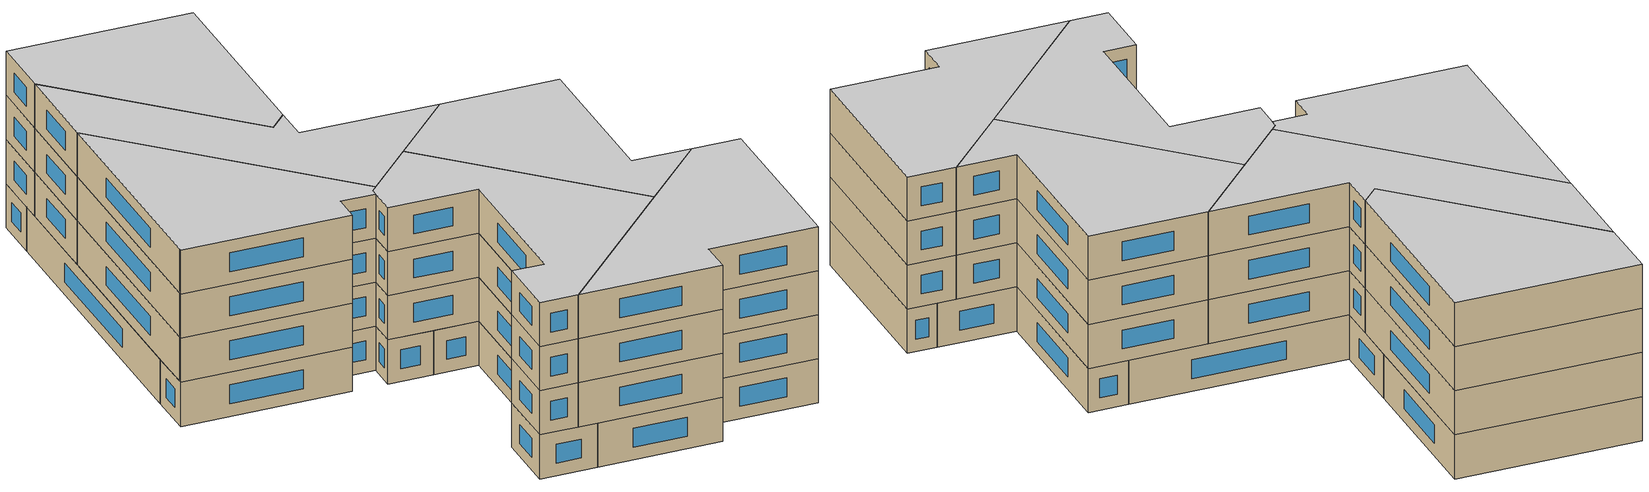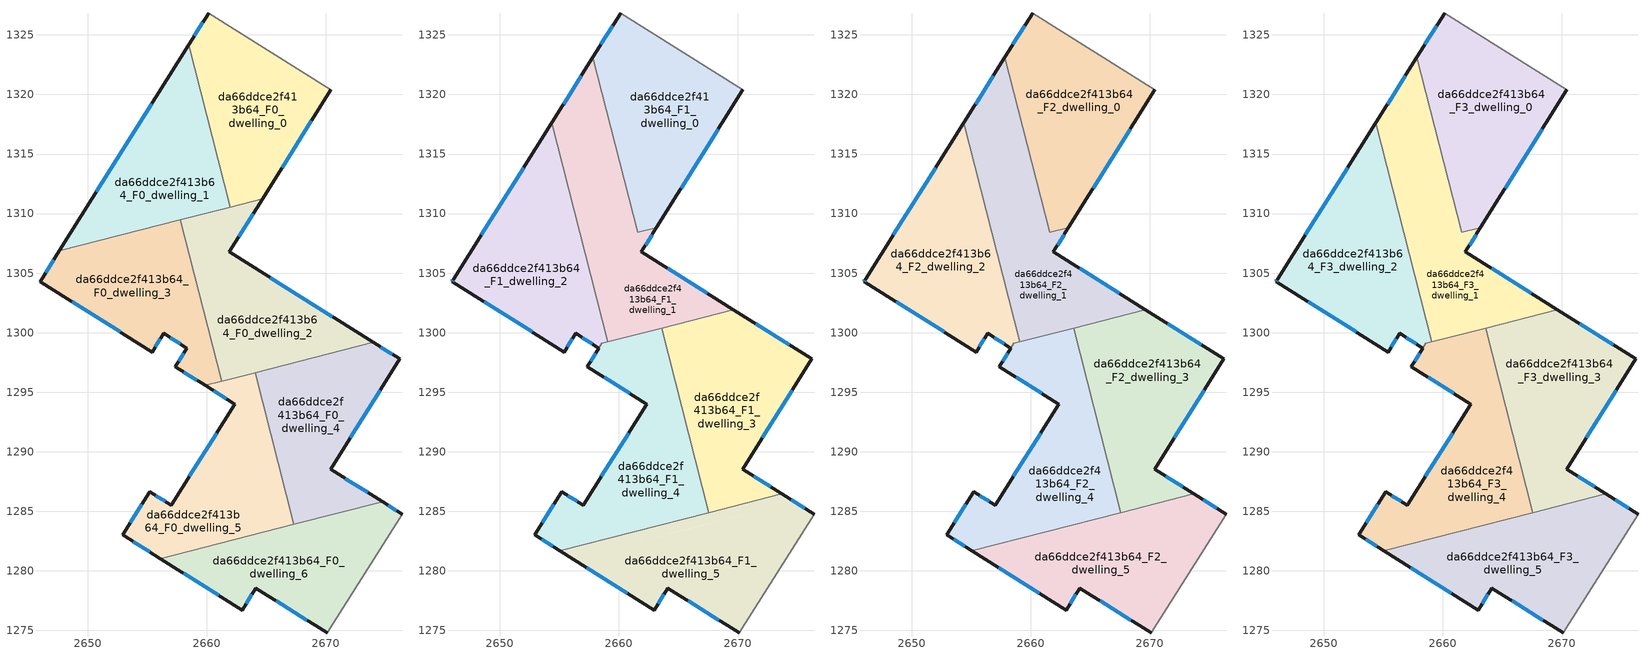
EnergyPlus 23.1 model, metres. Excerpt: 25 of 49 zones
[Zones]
da66ddce2f413b64_F0_dwelling_0
 floor ground (EU_floor_Construction): 2670.42,1320.39 2664.68,1311.25 2661.97,1310.55 2658.48,1324.18 2660.15,1326.84 z0
 wall outside (EU_wall_Construction): 2660.15,1326.84 2658.48,1324.18 / 2664.68,1311.25 2670.42,1320.39 z0:3
 wall adiabatic (EU_wall_Construction): 2670.42,1320.39 2660.15,1326.84 z0:3
 wall to da66ddce2f413b64_F0_dwelling_1 (EU_wall_Construction): 2658.48,1324.18 2661.97,1310.55 z0:3
 wall to da66ddce2f413b64_F0_dwelling_2 (EU_wall_Construction): 2661.97,1310.55 2664.68,1311.25 z0:3
 window (EU_Window_Construction): 2659.67,1326.08 2658.96,1324.94 / 2666.32,1313.86 2668.78,1317.78 z0.86:2.14
da66ddce2f413b64_F0_dwelling_1
 floor ground (EU_floor_Construction): 2658.48,1324.18 2661.97,1310.55 2647.63,1306.88 z0
 wall outside (EU_wall_Construction): 2658.48,1324.18 2647.63,1306.88 z0:3
 wall to da66ddce2f413b64_F0_dwelling_3 (EU_wall_Construction): 2647.63,1306.88 2657.78,1309.48 z0:3
 wall to da66ddce2f413b64_F0_dwelling_2 (EU_wall_Construction): 2657.78,1309.48 2661.97,1310.55 z0:3
 window (EU_Window_Construction): 2655.38,1319.24 2650.73,1311.83 z0.86:2.14
da66ddce2f413b64_F0_dwelling_2
 floor ground (EU_floor_Construction): 2664.68,1311.25 2661.88,1306.78 2673.99,1299.18 2661.25,1295.92 2657.78,1309.48 z0
 wall outside (EU_wall_Construction): 2673.99,1299.18 2661.88,1306.78 2664.68,1311.25 z0:3
 wall to da66ddce2f413b64_F0_dwelling_3 (EU_wall_Construction): 2657.78,1309.48 2661.25,1295.92 z0:3
 wall to da66ddce2f413b64_F0_dwelling_4 (EU_wall_Construction): 2664.05,1296.64 2673.99,1299.18 z0:3
 wall to da66ddce2f413b64_F0_dwelling_5 (EU_wall_Construction): 2661.25,1295.92 2663.95,1296.61 2664.05,1296.64 z0:3
 window (EU_Window_Construction): 2670.53,1301.35 2665.34,1304.61 / 2662.68,1308.06 2663.88,1309.97 z0.86:2.14
da66ddce2f413b64_F0_dwelling_3
 floor ground (EU_floor_Construction): 2657.78,1309.48 2661.25,1295.92 2659.86,1295.57 2657.35,1297.15 2658.33,1298.7 2656.37,1299.94 2655.41,1298.37 2645.99,1304.28 2647.63,1306.88 z0
 wall outside (EU_wall_Construction): 2647.63,1306.88 2645.99,1304.28 2655.41,1298.37 2656.37,1299.94 2658.33,1298.7 2657.35,1297.15 2659.86,1295.57 z0:3
 wall to da66ddce2f413b64_F0_dwelling_5 (EU_wall_Construction): 2659.86,1295.57 2661.25,1295.92 z0:3
 window (EU_Window_Construction): 2658.07,1296.7 2659.15,1296.02 / 2658.05,1298.26 2657.63,1297.59 / 2656.93,1299.58 2657.77,1299.05 / 2655.68,1298.82 2656.1,1299.49 / 2648.68,1302.59 2652.72,1300.06 / 2647.16,1306.14 2646.46,1305.02 z0.86:2.14
da66ddce2f413b64_F0_dwelling_4
 floor ground (EU_floor_Construction): 2676.21,1297.79 2670.4,1288.54 2674.75,1285.8 2667.31,1283.9 2664.05,1296.64 2673.99,1299.18 z0
 wall outside (EU_wall_Construction): 2674.75,1285.8 2670.4,1288.54 2676.21,1297.79 2673.99,1299.18 z0:3
 wall to da66ddce2f413b64_F0_dwelling_5 (EU_wall_Construction): 2664.05,1296.64 2667.31,1283.9 z0:3
 wall to da66ddce2f413b64_F0_dwelling_6 (EU_wall_Construction): 2667.31,1283.9 2674.75,1285.8 z0:3
 window (EU_Window_Construction): 2672.06,1291.18 2674.55,1295.15 / 2673.51,1286.58 2671.64,1287.76 / 2675.57,1298.19 2674.62,1298.79 z0.86:2.14
da66ddce2f413b64_F0_dwelling_5
 floor ground (EU_floor_Construction): 2664.05,1296.64 2667.31,1283.9 2656.1,1281.03 2652.92,1283.03 2655.2,1286.65 2657.01,1285.51 2662.34,1294 2659.86,1295.57 2663.95,1296.61 z0
 wall outside (EU_wall_Construction): 2659.86,1295.57 2662.34,1294 2657.01,1285.51 2655.2,1286.65 2652.92,1283.03 2656.1,1281.03 z0:3
 wall to da66ddce2f413b64_F0_dwelling_6 (EU_wall_Construction): 2656.1,1281.03 2667.31,1283.9 z0:3
 window (EU_Window_Construction): 2660.57,1295.12 2661.64,1294.45 / 2653.83,1282.46 2655.19,1281.6 / 2654.55,1285.61 2653.57,1284.06 / 2656.49,1285.83 2655.72,1286.32 / 2660.82,1291.58 2658.54,1287.94 z0.86:2.14
da66ddce2f413b64_F0_dwelling_6
 floor ground (EU_floor_Construction): 2676.39,1284.78 2670.12,1274.79 2664.1,1278.56 2662.98,1276.71 2656.1,1281.03 2674.75,1285.8 z0
 wall outside (EU_wall_Construction): 2676.39,1284.78 2674.75,1285.8 / 2656.1,1281.03 2662.98,1276.71 2664.1,1278.56 2670.12,1274.79 z0:3
 wall adiabatic (EU_wall_Construction): 2670.12,1274.79 2676.39,1284.78 z0:3
 window (EU_Window_Construction): 2675.92,1285.07 2675.22,1285.51 / 2665.82,1277.48 2668.4,1275.87 / 2663.3,1277.24 2663.78,1278.03 / 2658.06,1279.8 2661.01,1277.95 z0.86:2.14
da66ddce2f413b64_F1_dwelling_0
 floor to da66ddce2f413b64_F0_dwelling_0 (EU_floor_Construction): 2670.42,1320.39 2664.68,1311.25 2661.97,1310.55 2658.48,1324.18 2660.15,1326.84 z3
 floor to da66ddce2f413b64_F0_dwelling_1 (EU_floor_Construction): 2658.48,1324.18 2661.97,1310.55 2661.11,1310.33 2657.83,1323.14 z3
 floor to da66ddce2f413b64_F0_dwelling_2 (EU_floor_Construction): 2664.68,1311.25 2663.16,1308.82 2661.6,1308.42 2661.11,1310.33 z3
 wall outside (EU_wall_Construction): 2660.15,1326.84 2657.83,1323.14 / 2663.16,1308.82 2670.42,1320.39 z3:6
 wall adiabatic (EU_wall_Construction): 2670.42,1320.39 2660.15,1326.84 z3:6
 wall to da66ddce2f413b64_F1_dwelling_1 (EU_wall_Construction): 2657.83,1323.14 2661.6,1308.42 2663.16,1308.82 z3:6
 window (EU_Window_Construction): 2659.49,1325.78 2658.49,1324.2 / 2665.24,1312.13 2668.35,1317.09 z3.86:5.14
da66ddce2f413b64_F1_dwelling_1
 floor to da66ddce2f413b64_F0_dwelling_1 (EU_floor_Construction): 2657.83,1323.14 2661.11,1310.33 2656.53,1309.16 2654.37,1317.62 z3
 floor to da66ddce2f413b64_F0_dwelling_2 (EU_floor_Construction): 2663.16,1308.82 2661.88,1306.78 2669.62,1301.93 2660.32,1299.55 2657.78,1309.48 2661.11,1310.33 2661.6,1308.42 z3
 floor to da66ddce2f413b64_F0_dwelling_3 (EU_floor_Construction): 2657.78,1309.48 2660.32,1299.55 2659.07,1299.23 2656.53,1309.16 z3
 wall outside (EU_wall_Construction): 2669.62,1301.93 2661.88,1306.78 2663.16,1308.82 / 2657.83,1323.14 2654.37,1317.62 z3:6
 wall to da66ddce2f413b64_F1_dwelling_2 (EU_wall_Construction): 2654.37,1317.62 2659.07,1299.23 z3:6
 wall to da66ddce2f413b64_F1_dwelling_3 (EU_wall_Construction): 2663.6,1300.39 2669.62,1301.93 z3:6
 wall to da66ddce2f413b64_F1_dwelling_4 (EU_wall_Construction): 2659.07,1299.23 2663.6,1300.39 z3:6
 window (EU_Window_Construction): 2662.25,1307.36 2662.79,1308.24 / 2667.41,1303.31 2664.09,1305.39 / 2656.84,1321.57 2655.36,1319.2 z3.86:5.14
da66ddce2f413b64_F1_dwelling_2
 floor to da66ddce2f413b64_F0_dwelling_3 (EU_floor_Construction): 2656.53,1309.16 2659.07,1299.23 2658.58,1299.1 2658.33,1298.7 2656.37,1299.94 2655.41,1298.37 2645.99,1304.28 2646.1,1304.46 2647.63,1306.88 z3
 floor to da66ddce2f413b64_F0_dwelling_1 (EU_floor_Construction): 2654.37,1317.62 2656.53,1309.16 2647.63,1306.88 z3
 wall outside (EU_wall_Construction): 2654.37,1317.62 2646.1,1304.46 2645.99,1304.28 2655.41,1298.37 2656.37,1299.94 2658.33,1298.7 z3:6
 wall to da66ddce2f413b64_F1_dwelling_4 (EU_wall_Construction): 2658.33,1298.7 2658.58,1299.1 / 2658.59,1299.1 2659.07,1299.23 z3:6
 window (EU_Window_Construction): 2655.68,1298.82 2656.1,1299.49 / 2648.68,1302.59 2652.72,1300.06 / 2646.07,1304.41 2646.03,1304.33 / 2652.01,1313.86 2648.47,1308.22 / 2656.93,1299.58 2657.77,1299.05 z3.86:5.14
da66ddce2f413b64_F1_dwelling_3
 floor to da66ddce2f413b64_F0_dwelling_2 (EU_floor_Construction): 2673.99,1299.18 2664.52,1296.76 2663.6,1300.38 2669.62,1301.93 z3
 floor to da66ddce2f413b64_F0_dwelling_4 (EU_floor_Construction): 2676.21,1297.79 2670.4,1288.54 2673.7,1286.46 2667.56,1284.89 2664.52,1296.76 2673.99,1299.18 z3
 wall outside (EU_wall_Construction): 2673.7,1286.46 2670.4,1288.54 2676.21,1297.79 2669.62,1301.93 z3:6
 wall to da66ddce2f413b64_F1_dwelling_4 (EU_wall_Construction): 2663.6,1300.38 2667.56,1284.89 z3:6
 wall to da66ddce2f413b64_F1_dwelling_5 (EU_wall_Construction): 2667.56,1284.89 2673.7,1286.46 z3:6
 window (EU_Window_Construction): 2672.06,1291.18 2674.55,1295.15 / 2672.75,1287.06 2671.34,1287.94 / 2674.32,1298.97 2671.5,1300.74 z3.86:5.14
da66ddce2f413b64_F1_dwelling_4
 floor to da66ddce2f413b64_F0_dwelling_5 (EU_floor_Construction): 2664.05,1296.64 2667.09,1284.77 2655.05,1281.69 2652.92,1283.03 2655.2,1286.65 2657.01,1285.51 2662.34,1294 2659.86,1295.57 2663.95,1296.61 z3
 floor to da66ddce2f413b64_F0_dwelling_3 (EU_floor_Construction): 2660.32,1299.55 2661.25,1295.92 2659.86,1295.57 2657.35,1297.15 2658.33,1298.7 2658.58,1299.1 z3
 floor to da66ddce2f413b64_F0_dwelling_2 (EU_floor_Construction): 2663.6,1300.38 2664.52,1296.76 2661.25,1295.92 2660.32,1299.55 z3
 floor to da66ddce2f413b64_F0_dwelling_4 (EU_floor_Construction): 2664.52,1296.76 2667.56,1284.89 2667.09,1284.77 2664.05,1296.64 z3
 wall outside (EU_wall_Construction): 2658.33,1298.7 2657.35,1297.15 2662.34,1294 2657.01,1285.51 2655.2,1286.65 2652.92,1283.03 2655.05,1281.69 z3:6
 wall to da66ddce2f413b64_F1_dwelling_5 (EU_wall_Construction): 2655.05,1281.69 2667.56,1284.89 z3:6
 window (EU_Window_Construction): 2653.53,1282.64 2654.44,1282.07 / 2654.55,1285.61 2653.57,1284.06 / 2656.49,1285.83 2655.72,1286.32 / 2660.82,1291.58 2658.54,1287.94 / 2658.78,1296.25 2660.92,1294.9 / 2658.05,1298.26 2657.63,1297.59 z3.86:5.14
da66ddce2f413b64_F1_dwelling_5
 floor to da66ddce2f413b64_F0_dwelling_4 (EU_floor_Construction): 2674.75,1285.8 2667.31,1283.9 2667.09,1284.77 2673.7,1286.46 z3
 floor to da66ddce2f413b64_F0_dwelling_6 (EU_floor_Construction): 2676.39,1284.78 2670.12,1274.79 2664.1,1278.56 2662.98,1276.71 2656.1,1281.03 2674.75,1285.8 z3
 floor to da66ddce2f413b64_F0_dwelling_5 (EU_floor_Construction): 2667.09,1284.77 2667.31,1283.9 2656.1,1281.03 2655.05,1281.69 z3
 wall outside (EU_wall_Construction): 2676.39,1284.78 2673.7,1286.46 / 2655.05,1281.69 2662.98,1276.71 2664.1,1278.56 2670.12,1274.79 z3:6
 wall adiabatic (EU_wall_Construction): 2670.12,1274.79 2676.39,1284.78 z3:6
 window (EU_Window_Construction): 2675.62,1285.26 2674.47,1285.98 / 2665.82,1277.48 2668.4,1275.87 / 2663.3,1277.24 2663.78,1278.03 / 2657.31,1280.27 2660.71,1278.14 z3.86:5.14
da66ddce2f413b64_F2_dwelling_0
 floor to da66ddce2f413b64_F1_dwelling_0 (EU_floor_Construction): 2670.42,1320.39 2663.16,1308.82 2661.6,1308.42 2657.83,1323.14 2660.15,1326.84 z6
 wall outside (EU_wall_Construction): 2660.15,1326.84 2657.83,1323.14 / 2663.16,1308.82 2670.42,1320.39 z6:9
 wall adiabatic (EU_wall_Construction): 2670.42,1320.39 2660.15,1326.84 z6:9
 wall to da66ddce2f413b64_F2_dwelling_1 (EU_wall_Construction): 2657.83,1323.14 2661.6,1308.42 2663.16,1308.82 z6:9
 window (EU_Window_Construction): 2659.49,1325.78 2658.49,1324.2 / 2665.24,1312.13 2668.35,1317.09 z6.86:8.14
da66ddce2f413b64_F2_dwelling_1
 floor to da66ddce2f413b64_F1_dwelling_1 (EU_floor_Construction): 2657.83,1323.14 2661.6,1308.42 2663.16,1308.82 2661.88,1306.78 2669.62,1301.93 2659.07,1299.23 2654.37,1317.62 z6
 wall outside (EU_wall_Construction): 2669.62,1301.93 2661.88,1306.78 2663.16,1308.82 / 2657.83,1323.14 2654.37,1317.62 z6:9
 wall to da66ddce2f413b64_F2_dwelling_2 (EU_wall_Construction): 2654.37,1317.62 2659.07,1299.23 z6:9
 wall to da66ddce2f413b64_F2_dwelling_3 (EU_wall_Construction): 2663.6,1300.39 2669.62,1301.93 z6:9
 wall to da66ddce2f413b64_F2_dwelling_4 (EU_wall_Construction): 2659.07,1299.23 2663.6,1300.39 z6:9
 window (EU_Window_Construction): 2662.25,1307.36 2662.79,1308.24 / 2667.41,1303.31 2664.09,1305.39 / 2656.84,1321.57 2655.36,1319.2 z6.86:8.14
da66ddce2f413b64_F2_dwelling_2
 floor to da66ddce2f413b64_F1_dwelling_2 (EU_floor_Construction): 2654.37,1317.62 2659.07,1299.23 2658.58,1299.1 2658.33,1298.7 2656.37,1299.94 2655.41,1298.37 2645.99,1304.28 2646.1,1304.46 z6
 wall outside (EU_wall_Construction): 2654.37,1317.62 2646.1,1304.46 2645.99,1304.28 2655.41,1298.37 2656.37,1299.94 2658.33,1298.7 z6:9
 wall to da66ddce2f413b64_F2_dwelling_4 (EU_wall_Construction): 2658.33,1298.7 2658.58,1299.1 / 2658.59,1299.1 2659.07,1299.23 z6:9
 window (EU_Window_Construction): 2655.68,1298.82 2656.1,1299.49 / 2648.68,1302.59 2652.72,1300.06 / 2646.07,1304.41 2646.03,1304.33 / 2652.01,1313.86 2648.47,1308.22 / 2656.93,1299.58 2657.77,1299.05 z6.86:8.14
da66ddce2f413b64_F2_dwelling_3
 floor to da66ddce2f413b64_F1_dwelling_3 (EU_floor_Construction): 2676.21,1297.79 2670.4,1288.54 2673.7,1286.46 2667.56,1284.89 2663.6,1300.38 2669.62,1301.93 z6
 wall outside (EU_wall_Construction): 2673.7,1286.46 2670.4,1288.54 2676.21,1297.79 2669.62,1301.93 z6:9
 wall to da66ddce2f413b64_F2_dwelling_4 (EU_wall_Construction): 2663.6,1300.38 2667.56,1284.89 z6:9
 wall to da66ddce2f413b64_F2_dwelling_5 (EU_wall_Construction): 2667.56,1284.89 2673.7,1286.46 z6:9
 window (EU_Window_Construction): 2672.06,1291.18 2674.55,1295.15 / 2672.75,1287.06 2671.34,1287.94 / 2674.32,1298.97 2671.5,1300.74 z6.86:8.14
da66ddce2f413b64_F2_dwelling_4
 floor to da66ddce2f413b64_F1_dwelling_4 (EU_floor_Construction): 2663.6,1300.38 2667.56,1284.89 2655.05,1281.69 2652.92,1283.03 2655.2,1286.65 2657.01,1285.51 2662.34,1294 2657.35,1297.15 2658.33,1298.7 2658.58,1299.1 z6
 wall outside (EU_wall_Construction): 2658.33,1298.7 2657.35,1297.15 2662.34,1294 2657.01,1285.51 2655.2,1286.65 2652.92,1283.03 2655.05,1281.69 z6:9
 wall to da66ddce2f413b64_F2_dwelling_5 (EU_wall_Construction): 2655.05,1281.69 2667.56,1284.89 z6:9
 window (EU_Window_Construction): 2653.53,1282.64 2654.44,1282.07 / 2654.55,1285.61 2653.57,1284.06 / 2656.49,1285.83 2655.72,1286.32 / 2660.82,1291.58 2658.54,1287.94 / 2658.78,1296.25 2660.92,1294.9 / 2658.05,1298.26 2657.63,1297.59 z6.86:8.14
da66ddce2f413b64_F2_dwelling_5
 floor to da66ddce2f413b64_F1_dwelling_5 (EU_floor_Construction): 2676.39,1284.78 2670.12,1274.79 2664.1,1278.56 2662.98,1276.71 2655.05,1281.69 2673.7,1286.46 z6
 wall outside (EU_wall_Construction): 2676.39,1284.78 2673.7,1286.46 / 2655.05,1281.69 2662.98,1276.71 2664.1,1278.56 2670.12,1274.79 z6:9
 wall adiabatic (EU_wall_Construction): 2670.12,1274.79 2676.39,1284.78 z6:9
 window (EU_Window_Construction): 2675.62,1285.26 2674.47,1285.98 / 2665.82,1277.48 2668.4,1275.87 / 2663.3,1277.24 2663.78,1278.03 / 2657.31,1280.27 2660.71,1278.14 z6.86:8.14
da66ddce2f413b64_F3_dwelling_0
 floor to da66ddce2f413b64_F2_dwelling_0 (EU_floor_Construction): 2670.42,1320.39 2663.16,1308.82 2661.6,1308.42 2657.83,1323.14 2660.15,1326.84 z9
 wall outside (EU_wall_Construction): 2660.15,1326.84 2657.83,1323.14 / 2663.16,1308.82 2670.42,1320.39 z9:12
 wall adiabatic (EU_wall_Construction): 2670.42,1320.39 2660.15,1326.84 z9:12
 wall to da66ddce2f413b64_F3_dwelling_1 (EU_wall_Construction): 2657.83,1323.14 2661.6,1308.42 2663.16,1308.82 z9:12
 window (EU_Window_Construction): 2659.49,1325.78 2658.49,1324.2 / 2665.24,1312.13 2668.35,1317.09 z9.86:11.14
 ceiling to da66ddce2f413b64_F4_dwelling_0 (EU_floor_Construction): 2663.16,1308.82 2670.42,1320.39 2660.15,1326.84 2657.83,1323.14 2661.6,1308.42 z12
da66ddce2f413b64_F3_dwelling_1
 floor to da66ddce2f413b64_F2_dwelling_1 (EU_floor_Construction): 2657.83,1323.14 2661.6,1308.42 2663.16,1308.82 2661.88,1306.78 2669.62,1301.93 2659.07,1299.23 2654.37,1317.62 z9
 wall outside (EU_wall_Construction): 2669.62,1301.93 2661.88,1306.78 2663.16,1308.82 / 2657.83,1323.14 2654.37,1317.62 z9:12
 wall to da66ddce2f413b64_F3_dwelling_2 (EU_wall_Construction): 2654.37,1317.62 2659.07,1299.23 z9:12
 wall to da66ddce2f413b64_F3_dwelling_3 (EU_wall_Construction): 2663.6,1300.39 2669.62,1301.93 z9:12
 wall to da66ddce2f413b64_F3_dwelling_4 (EU_wall_Construction): 2659.07,1299.23 2663.6,1300.39 z9:12
 window (EU_Window_Construction): 2662.25,1307.36 2662.79,1308.24 / 2667.41,1303.31 2664.09,1305.39 / 2656.84,1321.57 2655.36,1319.2 z9.86:11.14
 ceiling to da66ddce2f413b64_F4_dwelling_1 (EU_floor_Construction): 2669.62,1301.93 2661.88,1306.78 2663.16,1308.82 2661.6,1308.42 2657.83,1323.14 2654.37,1317.62 2659.07,1299.23 z12
da66ddce2f413b64_F3_dwelling_2
 floor to da66ddce2f413b64_F2_dwelling_2 (EU_floor_Construction): 2654.37,1317.62 2659.07,1299.23 2658.58,1299.1 2658.33,1298.7 2656.37,1299.94 2655.41,1298.37 2645.99,1304.28 2646.1,1304.46 z9
 wall outside (EU_wall_Construction): 2654.37,1317.62 2646.1,1304.46 2645.99,1304.28 2655.41,1298.37 2656.37,1299.94 2658.33,1298.7 z9:12
 wall to da66ddce2f413b64_F3_dwelling_4 (EU_wall_Construction): 2658.33,1298.7 2658.58,1299.1 / 2658.59,1299.1 2659.07,1299.23 z9:12
 window (EU_Window_Construction): 2655.68,1298.82 2656.1,1299.49 / 2648.68,1302.59 2652.72,1300.06 / 2646.07,1304.41 2646.03,1304.33 / 2652.01,1313.86 2648.47,1308.22 / 2656.93,1299.58 2657.77,1299.05 z9.86:11.14
 ceiling to da66ddce2f413b64_F4_dwelling_2 (EU_floor_Construction): 2658.33,1298.7 2658.58,1299.1 2659.07,1299.23 2654.37,1317.62 2646.1,1304.46 2645.99,1304.28 2655.41,1298.37 2656.37,1299.94 z12
da66ddce2f413b64_F3_dwelling_3
 floor to da66ddce2f413b64_F2_dwelling_3 (EU_floor_Construction): 2676.21,1297.79 2670.4,1288.54 2673.7,1286.46 2667.56,1284.89 2663.6,1300.38 2669.62,1301.93 z9
 wall outside (EU_wall_Construction): 2673.7,1286.46 2670.4,1288.54 2676.21,1297.79 2669.62,1301.93 z9:12
 wall to da66ddce2f413b64_F3_dwelling_4 (EU_wall_Construction): 2663.6,1300.38 2667.56,1284.89 z9:12
 wall to da66ddce2f413b64_F3_dwelling_5 (EU_wall_Construction): 2667.56,1284.89 2673.7,1286.46 z9:12
 window (EU_Window_Construction): 2672.06,1291.18 2674.55,1295.15 / 2672.75,1287.06 2671.34,1287.94 / 2674.32,1298.97 2671.5,1300.74 z9.86:11.14
 ceiling to da66ddce2f413b64_F4_dwelling_3 (EU_floor_Construction): 2673.7,1286.46 2670.4,1288.54 2676.21,1297.79 2669.62,1301.93 2663.6,1300.38 2667.56,1284.89 z12
da66ddce2f413b64_F3_dwelling_4
 floor to da66ddce2f413b64_F2_dwelling_4 (EU_floor_Construction): 2663.6,1300.38 2667.56,1284.89 2655.05,1281.69 2652.92,1283.03 2655.2,1286.65 2657.01,1285.51 2662.34,1294 2657.35,1297.15 2658.33,1298.7 2658.58,1299.1 z9
 wall outside (EU_wall_Construction): 2658.33,1298.7 2657.35,1297.15 2662.34,1294 2657.01,1285.51 2655.2,1286.65 2652.92,1283.03 2655.05,1281.69 z9:12
 wall to da66ddce2f413b64_F3_dwelling_5 (EU_wall_Construction): 2655.05,1281.69 2667.56,1284.89 z9:12
 window (EU_Window_Construction): 2653.53,1282.64 2654.44,1282.07 / 2654.55,1285.61 2653.57,1284.06 / 2656.49,1285.83 2655.72,1286.32 / 2660.82,1291.58 2658.54,1287.94 / 2658.78,1296.25 2660.92,1294.9 / 2658.05,1298.26 2657.63,1297.59 z9.86:11.14
 ceiling to da66ddce2f413b64_F4_dwelling_4 (EU_floor_Construction): 2667.56,1284.89 2663.6,1300.38 2658.58,1299.1 2658.33,1298.7 2657.35,1297.15 2662.34,1294 2657.01,1285.51 2655.2,1286.65 2652.92,1283.03 2655.05,1281.69 z12
da66ddce2f413b64_F3_dwelling_5
 floor to da66ddce2f413b64_F2_dwelling_5 (EU_floor_Construction): 2676.39,1284.78 2670.12,1274.79 2664.1,1278.56 2662.98,1276.71 2655.05,1281.69 2673.7,1286.46 z9
 wall outside (EU_wall_Construction): 2676.39,1284.78 2673.7,1286.46 / 2655.05,1281.69 2662.98,1276.71 2664.1,1278.56 2670.12,1274.79 z9:12
 wall adiabatic (EU_wall_Construction): 2670.12,1274.79 2676.39,1284.78 z9:12
 window (EU_Window_Construction): 2675.62,1285.26 2674.47,1285.98 / 2665.82,1277.48 2668.4,1275.87 / 2663.3,1277.24 2663.78,1278.03 / 2657.31,1280.27 2660.71,1278.14 z9.86:11.14
 ceiling to da66ddce2f413b64_F4_dwelling_5 (EU_floor_Construction): 2670.12,1274.79 2676.39,1284.78 2673.7,1286.46 2655.05,1281.69 2662.98,1276.71 2664.1,1278.56 z12
[Building]
EU S2 Campaign: North Axis=0; Terrain=City; Solar Distribution=FullExterior
[Site:Location]
Helsinki-Vantaa.AP: Latitude=60.317; Longitude=24.963; Time Zone=2; Elevation=54.6
[SizingPeriod:WeatherFileDays]
AnnualSizingPeriod: Begin Month=1; Begin Day of Month=1; End Month=12; End Day of Month=31; Day of Week for Start Day=Monday; Use Weather File Daylight Saving Period=No; Use Weather File Rain and Snow Indicators=No
[MATERIAL]
EU_InternalMass_Material: Roughness=MediumRough; Thickness=0.1; Conductivity=1; Density=1800; Specific Heat=900; Thermal Absorptance=0.9; Solar Absorptance=0.7; Visible Absorptance=0.7
[MATERIAL:NOMASS] Roughness=MediumRough; Thermal Absorptance=0.9; Solar Absorptance=0.7; Visible Absorptance=0.7
Name | Thermal Resistance
EU_wall_NoMass | 5.91765
EU_floor_NoMass | 6.2875
[WINDOWMATERIAL:SIMPLEGLAZINGSYSTEM]
EU_Window_SimpleGlazing: UFactor=0.994035; Solar Heat Gain Coefficient=0.7; Visible Transmittance=0.7
[CONSTRUCTION]
EU_wall_Construction: EU_wall_NoMass
EU_floor_Construction: EU_floor_NoMass
EU_Window_Construction: EU_Window_SimpleGlazing
EU_InternalMass_Construction: EU_InternalMass_Material
[ZONE] Type=1; Multiplier=1; Ceiling Height=autocalculate; Floor Area=autocalculate; Part of Total Floor Area=Yes
Name | Volume
da66ddce2f413b64_F0_dwelling_0 | 312.536
da66ddce2f413b64_F1_dwelling_0; da66ddce2f413b64_F2_dwelling_0; da66ddce2f413b64_F3_dwelling_0 | 364.669
da66ddce2f413b64_F0_dwelling_1 | 312.544
da66ddce2f413b64_F1_dwelling_1; da66ddce2f413b64_F2_dwelling_1; da66ddce2f413b64_F3_dwelling_1 | 364.619
da66ddce2f413b64_F0_dwelling_2 | 312.566
da66ddce2f413b64_F1_dwelling_2; da66ddce2f413b64_F2_dwelling_2; da66ddce2f413b64_F3_dwelling_2 | 364.961
da66ddce2f413b64_F0_dwelling_3 | 312.552
da66ddce2f413b64_F1_dwelling_3; da66ddce2f413b64_F2_dwelling_3; da66ddce2f413b64_F3_dwelling_3 | 364.668
da66ddce2f413b64_F0_dwelling_4 | 312.542
da66ddce2f413b64_F1_dwelling_4; da66ddce2f413b64_F2_dwelling_4; da66ddce2f413b64_F3_dwelling_4 | 364.351
da66ddce2f413b64_F0_dwelling_5 | 312.565
da66ddce2f413b64_F1_dwelling_5; da66ddce2f413b64_F2_dwelling_5; da66ddce2f413b64_F3_dwelling_5 | 364.618
da66ddce2f413b64_F0_dwelling_6 | 312.554
[INTERNALMASS] Construction=EU_InternalMass_Construction
Name | Zone or ZoneList | Surface Area
da66ddce2f413b64_F0_dwelling_0_EU_InternalMass | da66ddce2f413b64_F0_dwelling_0 | 104.178
da66ddce2f413b64_F0_dwelling_1_EU_InternalMass | da66ddce2f413b64_F0_dwelling_1 | 104.185
da66ddce2f413b64_F0_dwelling_2_EU_InternalMass | da66ddce2f413b64_F0_dwelling_2 | 104.188
da66ddce2f413b64_F0_dwelling_3_EU_InternalMass | da66ddce2f413b64_F0_dwelling_3 | 104.182
da66ddce2f413b64_F0_dwelling_4_EU_InternalMass | da66ddce2f413b64_F0_dwelling_4 | 104.179
da66ddce2f413b64_F0_dwelling_5_EU_InternalMass | da66ddce2f413b64_F0_dwelling_5 | 104.187
da66ddce2f413b64_F0_dwelling_6_EU_InternalMass | da66ddce2f413b64_F0_dwelling_6 | 104.184
da66ddce2f413b64_F1_dwelling_0_EU_InternalMass | da66ddce2f413b64_F1_dwelling_0 | 121.555
da66ddce2f413b64_F1_dwelling_1_EU_InternalMass | da66ddce2f413b64_F1_dwelling_1 | 121.539
da66ddce2f413b64_F1_dwelling_2_EU_InternalMass | da66ddce2f413b64_F1_dwelling_2 | 121.657
da66ddce2f413b64_F1_dwelling_3_EU_InternalMass | da66ddce2f413b64_F1_dwelling_3 | 121.555
da66ddce2f413b64_F1_dwelling_4_EU_InternalMass | da66ddce2f413b64_F1_dwelling_4 | 121.448
da66ddce2f413b64_F1_dwelling_5_EU_InternalMass | da66ddce2f413b64_F1_dwelling_5 | 121.54
da66ddce2f413b64_F2_dwelling_0_EU_InternalMass | da66ddce2f413b64_F2_dwelling_0 | 121.555
da66ddce2f413b64_F2_dwelling_1_EU_InternalMass | da66ddce2f413b64_F2_dwelling_1 | 121.539
da66ddce2f413b64_F2_dwelling_2_EU_InternalMass | da66ddce2f413b64_F2_dwelling_2 | 121.657
da66ddce2f413b64_F2_dwelling_3_EU_InternalMass | da66ddce2f413b64_F2_dwelling_3 | 121.555
da66ddce2f413b64_F2_dwelling_4_EU_InternalMass | da66ddce2f413b64_F2_dwelling_4 | 121.448
da66ddce2f413b64_F2_dwelling_5_EU_InternalMass | da66ddce2f413b64_F2_dwelling_5 | 121.54
da66ddce2f413b64_F3_dwelling_0_EU_InternalMass | da66ddce2f413b64_F3_dwelling_0 | 121.555
da66ddce2f413b64_F3_dwelling_1_EU_InternalMass | da66ddce2f413b64_F3_dwelling_1 | 121.539
da66ddce2f413b64_F3_dwelling_2_EU_InternalMass | da66ddce2f413b64_F3_dwelling_2 | 121.657
da66ddce2f413b64_F3_dwelling_3_EU_InternalMass | da66ddce2f413b64_F3_dwelling_3 | 121.555
da66ddce2f413b64_F3_dwelling_4_EU_InternalMass | da66ddce2f413b64_F3_dwelling_4 | 121.448
da66ddce2f413b64_F3_dwelling_5_EU_InternalMass | da66ddce2f413b64_F3_dwelling_5 | 121.54
[OTHEREQUIPMENT] Fuel Type=Electricity; Design Level Calculation Method=Watts/Area; Power per Zone Floor Area=1; Fraction Latent=0; Fraction Radiant=0; Fraction Lost=0; Carbon Dioxide Generation Rate=0; EndUse Subcategory=EU_Step8_InternalGains
Name | Zone or ZoneList or Space or SpaceList | Schedule
EU_Step8_InternalGain_da66ddce2f413b64_F0_dwelling_0_f000 | da66ddce2f413b64_F0_dwelling_0 | EU_Step8_GainSchedule_da66ddce2f413b64_F0_dwelling_0_f000
EU_Step8_InternalGain_da66ddce2f413b64_F0_dwelling_1_f000 | da66ddce2f413b64_F0_dwelling_1 | EU_Step8_GainSchedule_da66ddce2f413b64_F0_dwelling_1_f000
EU_Step8_InternalGain_da66ddce2f413b64_F0_dwelling_2_f000 | da66ddce2f413b64_F0_dwelling_2 | EU_Step8_GainSchedule_da66ddce2f413b64_F0_dwelling_2_f000
EU_Step8_InternalGain_da66ddce2f413b64_F0_dwelling_3_f000 | da66ddce2f413b64_F0_dwelling_3 | EU_Step8_GainSchedule_da66ddce2f413b64_F0_dwelling_3_f000
EU_Step8_InternalGain_da66ddce2f413b64_F0_dwelling_4_f000 | da66ddce2f413b64_F0_dwelling_4 | EU_Step8_GainSchedule_da66ddce2f413b64_F0_dwelling_4_f000
EU_Step8_InternalGain_da66ddce2f413b64_F0_dwelling_5_f000 | da66ddce2f413b64_F0_dwelling_5 | EU_Step8_GainSchedule_da66ddce2f413b64_F0_dwelling_5_f000
EU_Step8_InternalGain_da66ddce2f413b64_F0_dwelling_6_f000 | da66ddce2f413b64_F0_dwelling_6 | EU_Step8_GainSchedule_da66ddce2f413b64_F0_dwelling_6_f000
EU_Step8_InternalGain_da66ddce2f413b64_F1_dwelling_0_f000 | da66ddce2f413b64_F1_dwelling_0 | EU_Step8_GainSchedule_da66ddce2f413b64_F1_dwelling_0_f000
EU_Step8_InternalGain_da66ddce2f413b64_F1_dwelling_1_f000 | da66ddce2f413b64_F1_dwelling_1 | EU_Step8_GainSchedule_da66ddce2f413b64_F1_dwelling_1_f000
EU_Step8_InternalGain_da66ddce2f413b64_F1_dwelling_2_f000 | da66ddce2f413b64_F1_dwelling_2 | EU_Step8_GainSchedule_da66ddce2f413b64_F1_dwelling_2_f000
EU_Step8_InternalGain_da66ddce2f413b64_F1_dwelling_3_f000 | da66ddce2f413b64_F1_dwelling_3 | EU_Step8_GainSchedule_da66ddce2f413b64_F1_dwelling_3_f000
EU_Step8_InternalGain_da66ddce2f413b64_F1_dwelling_4_f000 | da66ddce2f413b64_F1_dwelling_4 | EU_Step8_GainSchedule_da66ddce2f413b64_F1_dwelling_4_f000
EU_Step8_InternalGain_da66ddce2f413b64_F1_dwelling_5_f000 | da66ddce2f413b64_F1_dwelling_5 | EU_Step8_GainSchedule_da66ddce2f413b64_F1_dwelling_5_f000
EU_Step8_InternalGain_da66ddce2f413b64_F2_dwelling_0_f000 | da66ddce2f413b64_F2_dwelling_0 | EU_Step8_GainSchedule_da66ddce2f413b64_F2_dwelling_0_f000
EU_Step8_InternalGain_da66ddce2f413b64_F2_dwelling_1_f000 | da66ddce2f413b64_F2_dwelling_1 | EU_Step8_GainSchedule_da66ddce2f413b64_F2_dwelling_1_f000
EU_Step8_InternalGain_da66ddce2f413b64_F2_dwelling_2_f000 | da66ddce2f413b64_F2_dwelling_2 | EU_Step8_GainSchedule_da66ddce2f413b64_F2_dwelling_2_f000
EU_Step8_InternalGain_da66ddce2f413b64_F2_dwelling_3_f000 | da66ddce2f413b64_F2_dwelling_3 | EU_Step8_GainSchedule_da66ddce2f413b64_F2_dwelling_3_f000
EU_Step8_InternalGain_da66ddce2f413b64_F2_dwelling_4_f000 | da66ddce2f413b64_F2_dwelling_4 | EU_Step8_GainSchedule_da66ddce2f413b64_F2_dwelling_4_f000
EU_Step8_InternalGain_da66ddce2f413b64_F2_dwelling_5_f000 | da66ddce2f413b64_F2_dwelling_5 | EU_Step8_GainSchedule_da66ddce2f413b64_F2_dwelling_5_f000
EU_Step8_InternalGain_da66ddce2f413b64_F3_dwelling_0_f000 | da66ddce2f413b64_F3_dwelling_0 | EU_Step8_GainSchedule_da66ddce2f413b64_F3_dwelling_0_f000
EU_Step8_InternalGain_da66ddce2f413b64_F3_dwelling_1_f000 | da66ddce2f413b64_F3_dwelling_1 | EU_Step8_GainSchedule_da66ddce2f413b64_F3_dwelling_1_f000
EU_Step8_InternalGain_da66ddce2f413b64_F3_dwelling_2_f000 | da66ddce2f413b64_F3_dwelling_2 | EU_Step8_GainSchedule_da66ddce2f413b64_F3_dwelling_2_f000
EU_Step8_InternalGain_da66ddce2f413b64_F3_dwelling_3_f000 | da66ddce2f413b64_F3_dwelling_3 | EU_Step8_GainSchedule_da66ddce2f413b64_F3_dwelling_3_f000
EU_Step8_InternalGain_da66ddce2f413b64_F3_dwelling_4_f000 | da66ddce2f413b64_F3_dwelling_4 | EU_Step8_GainSchedule_da66ddce2f413b64_F3_dwelling_4_f000
EU_Step8_InternalGain_da66ddce2f413b64_F3_dwelling_5_f000 | da66ddce2f413b64_F3_dwelling_5 | EU_Step8_GainSchedule_da66ddce2f413b64_F3_dwelling_5_f000
[ZONEVENTILATION:DESIGNFLOWRATE] Schedule=EU_AlwaysOn; Design Flow Rate Calculation Method=AirChanges/Hour; Air Changes per Hour=0.596421; Ventilation Type=Natural; Fan Pressure Rise=0; Fan Total Efficiency=1; Constant Term Coefficient=1; Temperature Term Coefficient=0; Velocity Term Coefficient=0; Velocity Squared Term Coefficient=0; Minimum Indoor Temperature=-100; Maximum Indoor Temperature=100; Delta Temperature=-100; Minimum Outdoor Temperature=-100; Maximum Outdoor Temperature=100; Maximum Wind Speed=40
Name | Zone or ZoneList or Space or SpaceList
EU_ConstantAir_da66ddce2f413b64_F0_dwelling_0 | da66ddce2f413b64_F0_dwelling_0
EU_ConstantAir_da66ddce2f413b64_F0_dwelling_1 | da66ddce2f413b64_F0_dwelling_1
EU_ConstantAir_da66ddce2f413b64_F0_dwelling_2 | da66ddce2f413b64_F0_dwelling_2
EU_ConstantAir_da66ddce2f413b64_F0_dwelling_3 | da66ddce2f413b64_F0_dwelling_3
EU_ConstantAir_da66ddce2f413b64_F0_dwelling_4 | da66ddce2f413b64_F0_dwelling_4
EU_ConstantAir_da66ddce2f413b64_F0_dwelling_5 | da66ddce2f413b64_F0_dwelling_5
EU_ConstantAir_da66ddce2f413b64_F0_dwelling_6 | da66ddce2f413b64_F0_dwelling_6
EU_ConstantAir_da66ddce2f413b64_F1_dwelling_0 | da66ddce2f413b64_F1_dwelling_0
EU_ConstantAir_da66ddce2f413b64_F1_dwelling_1 | da66ddce2f413b64_F1_dwelling_1
EU_ConstantAir_da66ddce2f413b64_F1_dwelling_2 | da66ddce2f413b64_F1_dwelling_2
EU_ConstantAir_da66ddce2f413b64_F1_dwelling_3 | da66ddce2f413b64_F1_dwelling_3
EU_ConstantAir_da66ddce2f413b64_F1_dwelling_4 | da66ddce2f413b64_F1_dwelling_4
EU_ConstantAir_da66ddce2f413b64_F1_dwelling_5 | da66ddce2f413b64_F1_dwelling_5
EU_ConstantAir_da66ddce2f413b64_F2_dwelling_0 | da66ddce2f413b64_F2_dwelling_0
EU_ConstantAir_da66ddce2f413b64_F2_dwelling_1 | da66ddce2f413b64_F2_dwelling_1
EU_ConstantAir_da66ddce2f413b64_F2_dwelling_2 | da66ddce2f413b64_F2_dwelling_2
EU_ConstantAir_da66ddce2f413b64_F2_dwelling_3 | da66ddce2f413b64_F2_dwelling_3
EU_ConstantAir_da66ddce2f413b64_F2_dwelling_4 | da66ddce2f413b64_F2_dwelling_4
EU_ConstantAir_da66ddce2f413b64_F2_dwelling_5 | da66ddce2f413b64_F2_dwelling_5
EU_ConstantAir_da66ddce2f413b64_F3_dwelling_0 | da66ddce2f413b64_F3_dwelling_0
EU_ConstantAir_da66ddce2f413b64_F3_dwelling_1 | da66ddce2f413b64_F3_dwelling_1
EU_ConstantAir_da66ddce2f413b64_F3_dwelling_2 | da66ddce2f413b64_F3_dwelling_2
EU_ConstantAir_da66ddce2f413b64_F3_dwelling_3 | da66ddce2f413b64_F3_dwelling_3
EU_ConstantAir_da66ddce2f413b64_F3_dwelling_4 | da66ddce2f413b64_F3_dwelling_4
EU_ConstantAir_da66ddce2f413b64_F3_dwelling_5 | da66ddce2f413b64_F3_dwelling_5
[HVACTEMPLATE:THERMOSTAT] Constant Heating Setpoint=20; Constant Cooling Setpoint=50
EU_HeatOnly_da66ddce2f413b64_F0_dwelling_0; EU_HeatOnly_da66ddce2f413b64_F0_dwelling_1; EU_HeatOnly_da66ddce2f413b64_F0_dwelling_2; EU_HeatOnly_da66ddce2f413b64_F0_dwelling_3; EU_HeatOnly_da66ddce2f413b64_F0_dwelling_4; EU_HeatOnly_da66ddce2f413b64_F0_dwelling_5; EU_HeatOnly_da66ddce2f413b64_F0_dwelling_6; EU_HeatOnly_da66ddce2f413b64_F1_dwelling_0; EU_HeatOnly_da66ddce2f413b64_F1_dwelling_1; EU_HeatOnly_da66ddce2f413b64_F1_dwelling_2; EU_HeatOnly_da66ddce2f413b64_F1_dwelling_3; EU_HeatOnly_da66ddce2f413b64_F1_dwelling_4; EU_HeatOnly_da66ddce2f413b64_F1_dwelling_5; EU_HeatOnly_da66ddce2f413b64_F2_dwelling_0; EU_HeatOnly_da66ddce2f413b64_F2_dwelling_1; EU_HeatOnly_da66ddce2f413b64_F2_dwelling_2; EU_HeatOnly_da66ddce2f413b64_F2_dwelling_3; EU_HeatOnly_da66ddce2f413b64_F2_dwelling_4; EU_HeatOnly_da66ddce2f413b64_F2_dwelling_5; EU_HeatOnly_da66ddce2f413b64_F3_dwelling_0; EU_HeatOnly_da66ddce2f413b64_F3_dwelling_1; EU_HeatOnly_da66ddce2f413b64_F3_dwelling_2; EU_HeatOnly_da66ddce2f413b64_F3_dwelling_3; EU_HeatOnly_da66ddce2f413b64_F3_dwelling_4; EU_HeatOnly_da66ddce2f413b64_F3_dwelling_5; EU_HeatOnly_da66ddce2f413b64_F4_dwelling_0; EU_HeatOnly_da66ddce2f413b64_F4_dwelling_1; EU_HeatOnly_da66ddce2f413b64_F4_dwelling_2; EU_HeatOnly_da66ddce2f413b64_F4_dwelling_3; EU_HeatOnly_da66ddce2f413b64_F4_dwelling_4; EU_HeatOnly_da66ddce2f413b64_F4_dwelling_5; EU_HeatOnly_da66ddce2f413b64_F5_dwelling_0; EU_HeatOnly_da66ddce2f413b64_F5_dwelling_1; EU_HeatOnly_da66ddce2f413b64_F5_dwelling_2; EU_HeatOnly_da66ddce2f413b64_F5_dwelling_3; EU_HeatOnly_da66ddce2f413b64_F5_dwelling_4; EU_HeatOnly_da66ddce2f413b64_F5_dwelling_5; EU_HeatOnly_da66ddce2f413b64_F6_dwelling_0; EU_HeatOnly_da66ddce2f413b64_F6_dwelling_1; EU_HeatOnly_da66ddce2f413b64_F6_dwelling_2; EU_HeatOnly_da66ddce2f413b64_F6_dwelling_3; EU_HeatOnly_da66ddce2f413b64_F6_dwelling_4; EU_HeatOnly_da66ddce2f413b64_F6_dwelling_5; EU_HeatOnly_da66ddce2f413b64_F7_dwelling_0; EU_HeatOnly_da66ddce2f413b64_F7_dwelling_1; EU_HeatOnly_da66ddce2f413b64_F7_dwelling_2; EU_HeatOnly_da66ddce2f413b64_F7_dwelling_3; EU_HeatOnly_da66ddce2f413b64_F7_dwelling_4; EU_HeatOnly_da66ddce2f413b64_F7_dwelling_5
[HVACTEMPLATE:ZONE:IDEALLOADSAIRSYSTEM] System Availability Schedule=EU_AlwaysOn; Maximum Heating Supply Air Temperature=50; Minimum Cooling Supply Air Temperature=13; Maximum Heating Supply Air Humidity Ratio=0.0156; Minimum Cooling Supply Air Humidity Ratio=0.0077; Heating Limit=NoLimit; Cooling Limit=NoLimit; Heating Availability Schedule=EU_AlwaysOn; Cooling Availability Schedule=EU_CoolingOff; Dehumidification Control Type=ConstantSensibleHeatRatio; Cooling Sensible Heat Ratio=0.7; Dehumidification Setpoint=60; Humidification Control Type=None; Humidification Setpoint=30; Outdoor Air Method=None; Outdoor Air Flow Rate per Person=0.00944; Outdoor Air Flow Rate per Zone Floor Area=0; Outdoor Air Flow Rate per Zone=0; Demand Controlled Ventilation Type=None; Outdoor Air Economizer Type=NoEconomizer; Heat Recovery Type=None; Sensible Heat Recovery Effectiveness=0.7; Latent Heat Recovery Effectiveness=0.65
Name | Template Thermostat
da66ddce2f413b64_F0_dwelling_0 | EU_HeatOnly_da66ddce2f413b64_F0_dwelling_0
da66ddce2f413b64_F0_dwelling_1 | EU_HeatOnly_da66ddce2f413b64_F0_dwelling_1
da66ddce2f413b64_F0_dwelling_2 | EU_HeatOnly_da66ddce2f413b64_F0_dwelling_2
da66ddce2f413b64_F0_dwelling_3 | EU_HeatOnly_da66ddce2f413b64_F0_dwelling_3
da66ddce2f413b64_F0_dwelling_4 | EU_HeatOnly_da66ddce2f413b64_F0_dwelling_4
da66ddce2f413b64_F0_dwelling_5 | EU_HeatOnly_da66ddce2f413b64_F0_dwelling_5
da66ddce2f413b64_F0_dwelling_6 | EU_HeatOnly_da66ddce2f413b64_F0_dwelling_6
da66ddce2f413b64_F1_dwelling_0 | EU_HeatOnly_da66ddce2f413b64_F1_dwelling_0
da66ddce2f413b64_F1_dwelling_1 | EU_HeatOnly_da66ddce2f413b64_F1_dwelling_1
da66ddce2f413b64_F1_dwelling_2 | EU_HeatOnly_da66ddce2f413b64_F1_dwelling_2
da66ddce2f413b64_F1_dwelling_3 | EU_HeatOnly_da66ddce2f413b64_F1_dwelling_3
da66ddce2f413b64_F1_dwelling_4 | EU_HeatOnly_da66ddce2f413b64_F1_dwelling_4
da66ddce2f413b64_F1_dwelling_5 | EU_HeatOnly_da66ddce2f413b64_F1_dwelling_5
da66ddce2f413b64_F2_dwelling_0 | EU_HeatOnly_da66ddce2f413b64_F2_dwelling_0
da66ddce2f413b64_F2_dwelling_1 | EU_HeatOnly_da66ddce2f413b64_F2_dwelling_1
da66ddce2f413b64_F2_dwelling_2 | EU_HeatOnly_da66ddce2f413b64_F2_dwelling_2
da66ddce2f413b64_F2_dwelling_3 | EU_HeatOnly_da66ddce2f413b64_F2_dwelling_3
da66ddce2f413b64_F2_dwelling_4 | EU_HeatOnly_da66ddce2f413b64_F2_dwelling_4
da66ddce2f413b64_F2_dwelling_5 | EU_HeatOnly_da66ddce2f413b64_F2_dwelling_5
da66ddce2f413b64_F3_dwelling_0 | EU_HeatOnly_da66ddce2f413b64_F3_dwelling_0
da66ddce2f413b64_F3_dwelling_1 | EU_HeatOnly_da66ddce2f413b64_F3_dwelling_1
da66ddce2f413b64_F3_dwelling_2 | EU_HeatOnly_da66ddce2f413b64_F3_dwelling_2
da66ddce2f413b64_F3_dwelling_3 | EU_HeatOnly_da66ddce2f413b64_F3_dwelling_3
da66ddce2f413b64_F3_dwelling_4 | EU_HeatOnly_da66ddce2f413b64_F3_dwelling_4
da66ddce2f413b64_F3_dwelling_5 | EU_HeatOnly_da66ddce2f413b64_F3_dwelling_5
[SIZING:ZONE] Zone Cooling Design Supply Air Temperature Input Method=SupplyAirTemperature; Zone Cooling Design Supply Air Temperature=13; Zone Heating Design Supply Air Temperature Input Method=SupplyAirTemperature; Zone Heating Design Supply Air Temperature=50; Zone Cooling Design Supply Air Humidity Ratio=0.008; Zone Heating Design Supply Air Humidity Ratio=0.008; Cooling Design Air Flow Method=DesignDay; Cooling Design Air Flow Rate=0; Cooling Minimum Air Flow per Zone Floor Area=0.000762; Cooling Minimum Air Flow=0; Cooling Minimum Air Flow Fraction=0.2; Heating Design Air Flow Method=DesignDay; Heating Design Air Flow Rate=0; Heating Maximum Air Flow per Zone Floor Area=0.002032; Heating Maximum Air Flow=0.141576; Heating Maximum Air Flow Fraction=0.3; Account for Dedicated Outdoor Air System=No; Dedicated Outdoor Air System Control Strategy=NeutralSupplyAir; Dedicated Outdoor Air Low Setpoint Temperature for Design=autosize; Dedicated Outdoor Air High Setpoint Temperature for Design=autosize; Zone Load Sizing Method=Sensible Load Only No Latent Load; Zone Latent Cooling Design Supply Air Humidity Ratio Input Method=HumidityRatioDifference; Zone Cooling Design Supply Air Humidity Ratio Difference=0.005; Zone Latent Heating Design Supply Air Humidity Ratio Input Method=HumidityRatioDifference; Zone Humidification Design Supply Air Humidity Ratio Difference=0.005
da66ddce2f413b64_F0_dwelling_0; da66ddce2f413b64_F0_dwelling_1; da66ddce2f413b64_F0_dwelling_2; da66ddce2f413b64_F0_dwelling_3; da66ddce2f413b64_F0_dwelling_4; da66ddce2f413b64_F0_dwelling_5; da66ddce2f413b64_F0_dwelling_6; da66ddce2f413b64_F1_dwelling_0; da66ddce2f413b64_F1_dwelling_1; da66ddce2f413b64_F1_dwelling_2; da66ddce2f413b64_F1_dwelling_3; da66ddce2f413b64_F1_dwelling_4; da66ddce2f413b64_F1_dwelling_5; da66ddce2f413b64_F2_dwelling_0; da66ddce2f413b64_F2_dwelling_1; da66ddce2f413b64_F2_dwelling_2; da66ddce2f413b64_F2_dwelling_3; da66ddce2f413b64_F2_dwelling_4; da66ddce2f413b64_F2_dwelling_5; da66ddce2f413b64_F3_dwelling_0; da66ddce2f413b64_F3_dwelling_1; da66ddce2f413b64_F3_dwelling_2; da66ddce2f413b64_F3_dwelling_3; da66ddce2f413b64_F3_dwelling_4; da66ddce2f413b64_F3_dwelling_5
[SCHEDULE:CONSTANT]
Name | Hourly Value
EU_AlwaysOn | 1
EU_CoolingOff | 0
[SCHEDULE:FILE] Column Number=1; Rows to Skip at Top=0; Number of Hours of Data=8760; Column Separator=Comma; Interpolate to Timestep=No; Minutes per Item=60; Adjust Schedule for Daylight Savings=Yes
Name | File
EU_Step8_GainSchedule_da66ddce2f413b64_F0_dwelling_0_f000 | ../../schedules/da66ddce2f413b64/da66ddce2f413b64_F0_dwelling_0_f000_gain.csv
EU_Step8_GainSchedule_da66ddce2f413b64_F0_dwelling_1_f000 | ../../schedules/da66ddce2f413b64/da66ddce2f413b64_F0_dwelling_1_f000_gain.csv
EU_Step8_GainSchedule_da66ddce2f413b64_F0_dwelling_2_f000 | ../../schedules/da66ddce2f413b64/da66ddce2f413b64_F0_dwelling_2_f000_gain.csv
EU_Step8_GainSchedule_da66ddce2f413b64_F0_dwelling_3_f000 | ../../schedules/da66ddce2f413b64/da66ddce2f413b64_F0_dwelling_3_f000_gain.csv
EU_Step8_GainSchedule_da66ddce2f413b64_F0_dwelling_4_f000 | ../../schedules/da66ddce2f413b64/da66ddce2f413b64_F0_dwelling_4_f000_gain.csv
EU_Step8_GainSchedule_da66ddce2f413b64_F0_dwelling_5_f000 | ../../schedules/da66ddce2f413b64/da66ddce2f413b64_F0_dwelling_5_f000_gain.csv
EU_Step8_GainSchedule_da66ddce2f413b64_F0_dwelling_6_f000 | ../../schedules/da66ddce2f413b64/da66ddce2f413b64_F0_dwelling_6_f000_gain.csv
EU_Step8_GainSchedule_da66ddce2f413b64_F1_dwelling_0_f000 | ../../schedules/da66ddce2f413b64/da66ddce2f413b64_F1_dwelling_0_f000_gain.csv
EU_Step8_GainSchedule_da66ddce2f413b64_F1_dwelling_1_f000 | ../../schedules/da66ddce2f413b64/da66ddce2f413b64_F1_dwelling_1_f000_gain.csv
EU_Step8_GainSchedule_da66ddce2f413b64_F1_dwelling_2_f000 | ../../schedules/da66ddce2f413b64/da66ddce2f413b64_F1_dwelling_2_f000_gain.csv
EU_Step8_GainSchedule_da66ddce2f413b64_F1_dwelling_3_f000 | ../../schedules/da66ddce2f413b64/da66ddce2f413b64_F1_dwelling_3_f000_gain.csv
EU_Step8_GainSchedule_da66ddce2f413b64_F1_dwelling_4_f000 | ../../schedules/da66ddce2f413b64/da66ddce2f413b64_F1_dwelling_4_f000_gain.csv
EU_Step8_GainSchedule_da66ddce2f413b64_F1_dwelling_5_f000 | ../../schedules/da66ddce2f413b64/da66ddce2f413b64_F1_dwelling_5_f000_gain.csv
EU_Step8_GainSchedule_da66ddce2f413b64_F2_dwelling_0_f000 | ../../schedules/da66ddce2f413b64/da66ddce2f413b64_F2_dwelling_0_f000_gain.csv
EU_Step8_GainSchedule_da66ddce2f413b64_F2_dwelling_1_f000 | ../../schedules/da66ddce2f413b64/da66ddce2f413b64_F2_dwelling_1_f000_gain.csv
EU_Step8_GainSchedule_da66ddce2f413b64_F2_dwelling_2_f000 | ../../schedules/da66ddce2f413b64/da66ddce2f413b64_F2_dwelling_2_f000_gain.csv
EU_Step8_GainSchedule_da66ddce2f413b64_F2_dwelling_3_f000 | ../../schedules/da66ddce2f413b64/da66ddce2f413b64_F2_dwelling_3_f000_gain.csv
EU_Step8_GainSchedule_da66ddce2f413b64_F2_dwelling_4_f000 | ../../schedules/da66ddce2f413b64/da66ddce2f413b64_F2_dwelling_4_f000_gain.csv
EU_Step8_GainSchedule_da66ddce2f413b64_F2_dwelling_5_f000 | ../../schedules/da66ddce2f413b64/da66ddce2f413b64_F2_dwelling_5_f000_gain.csv
EU_Step8_GainSchedule_da66ddce2f413b64_F3_dwelling_0_f000 | ../../schedules/da66ddce2f413b64/da66ddce2f413b64_F3_dwelling_0_f000_gain.csv
EU_Step8_GainSchedule_da66ddce2f413b64_F3_dwelling_1_f000 | ../../schedules/da66ddce2f413b64/da66ddce2f413b64_F3_dwelling_1_f000_gain.csv
EU_Step8_GainSchedule_da66ddce2f413b64_F3_dwelling_2_f000 | ../../schedules/da66ddce2f413b64/da66ddce2f413b64_F3_dwelling_2_f000_gain.csv
EU_Step8_GainSchedule_da66ddce2f413b64_F3_dwelling_3_f000 | ../../schedules/da66ddce2f413b64/da66ddce2f413b64_F3_dwelling_3_f000_gain.csv
EU_Step8_GainSchedule_da66ddce2f413b64_F3_dwelling_4_f000 | ../../schedules/da66ddce2f413b64/da66ddce2f413b64_F3_dwelling_4_f000_gain.csv
EU_Step8_GainSchedule_da66ddce2f413b64_F3_dwelling_5_f000 | ../../schedules/da66ddce2f413b64/da66ddce2f413b64_F3_dwelling_5_f000_gain.csv
